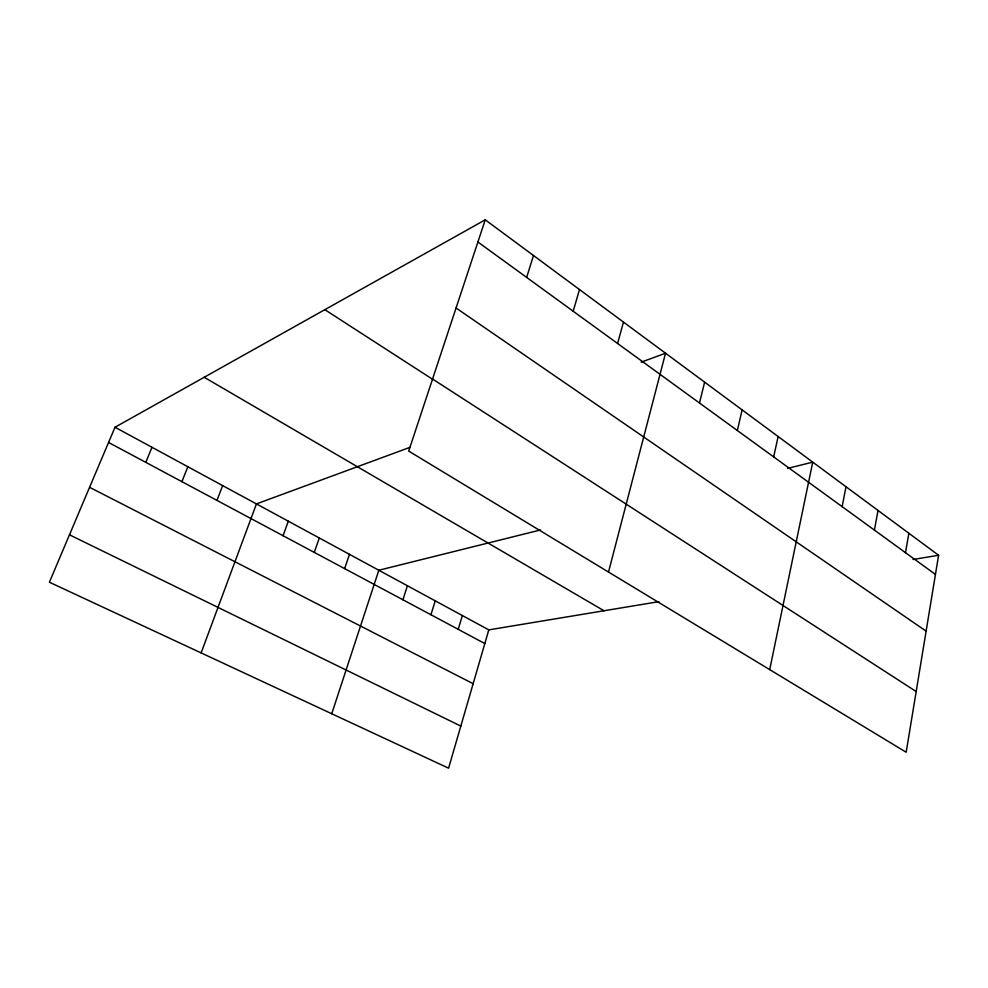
<?xml version="1.0" encoding="UTF-8"?>
<svg xmlns="http://www.w3.org/2000/svg" width="988" height="988" viewBox="0 0 988 988"><rect width="100%" height="100%" fill="white"/><g stroke="black" fill="none" stroke-linecap="round" stroke-linejoin="round"><path stroke-width="1.48" d="M938.6 555.256L906.181 752.239L408.711 451.096L485.244 219.818L938.6 555.256L912.974 559.504M905.49 552.675L908.874 533.261M874.405 530.087L878.036 510.45M842.122 506.634L846.012 486.751M769.714 669.629L812.741 462.137L787.498 468.423M773.666 456.888L778.136 436.535M737.344 430.496L742.136 409.884M699.492 403.005L704.629 382.134M608.509 572.052L665.529 353.21L641.175 362.188M617.574 343.478L623.477 322.1M658.885 601.655L488.801 629.875L448.577 768.182L49.4 582.228L115.003 427.248L485.244 219.818M573.164 311.208L579.511 289.558M458.222 629.331L462.359 615.536M430.941 614.746L435.239 600.84M526.653 277.418L533.483 255.509M402.931 599.778L407.402 585.748M331.733 713.756L378.824 570.249L540.547 529.951M344.627 568.631L349.468 554.342M314.27 552.403L319.309 537.991M283.074 535.731L288.311 521.182M201.12 652.907L256.435 503.905L410.02 447.329M216.965 500.397L222.646 485.59M181.916 481.675L187.844 466.719M145.804 462.372L151.979 447.28M69.469 534.804L460.816 726.081M89.587 487.306L473.141 683.708M108.569 442.463L484.812 643.546M115.003 427.248L488.801 629.875M204.207 377.268L604.001 610.757M432.559 379.022L916.172 691.551M324.854 309.676L433.077 379.602M456.061 307.997L926.114 631.134M477.908 241.998L935.438 574.436"/></g></svg>
